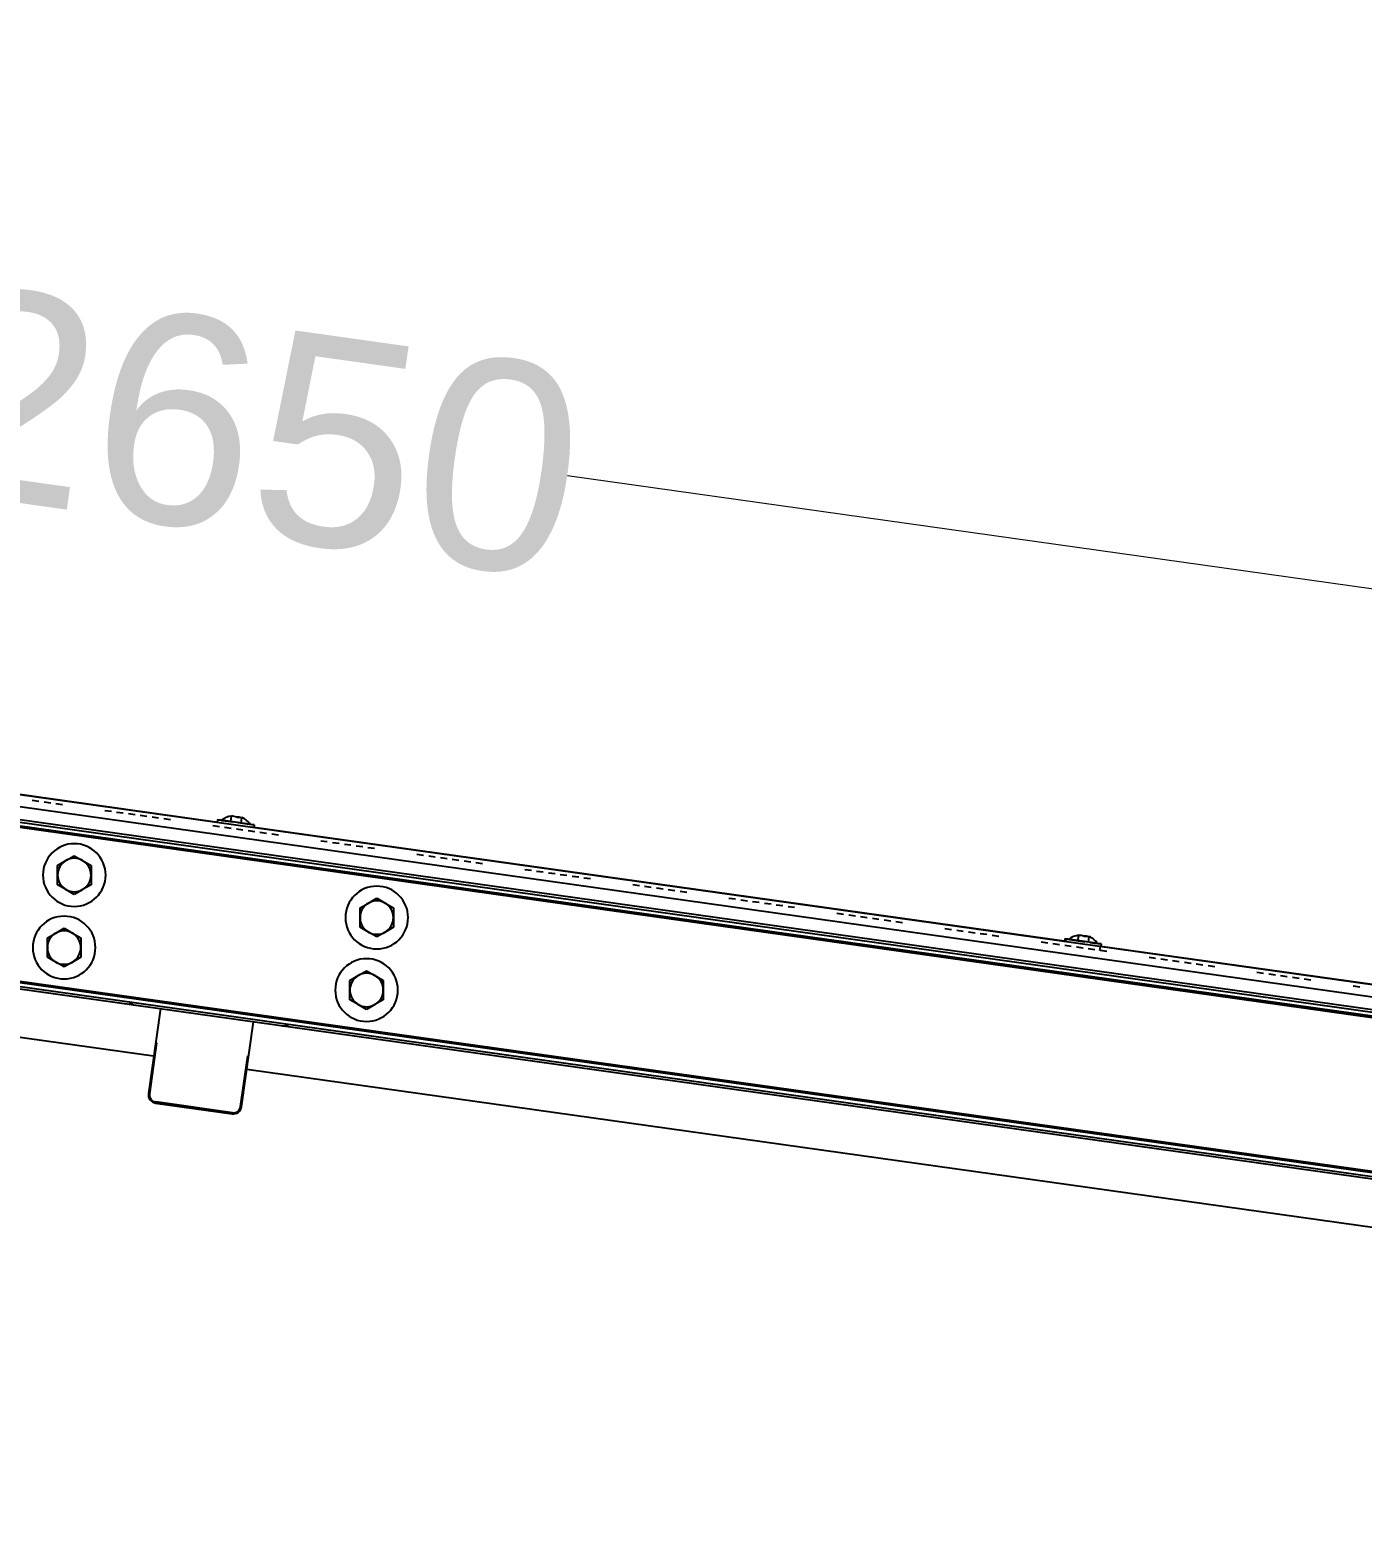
# Model space of a CAD drawing. Header units: millimetres. Extents: x 3109 to 13995, y 24552 to 39949.
# Drawn here: x 5485 to 6123, y 35281 to 35990 of the extents above; entities that cross this region are included whole.
import ezdxf

# ---------------------------------------------------------------- set-up
doc = ezdxf.new("R2010")
doc.units = ezdxf.units.MM
doc.header["$LTSCALE"] = 3
doc.layers.add('DomyÅ›lny', color=7, linetype='Continuous')
doc.styles.get("Standard").update_dxf_attribs({"font": 'arial.ttf'})
doc.dimstyles.new('MATEUSZ', dxfattribs={"dimtxt": 35, "dimasz": 16, "dimexe": 0.18, "dimexo": 0.0625, "dimgap": 0.09, "dimtad": 0, "dimdec": 0, "dimdsep": 46, "dimtxsty": 'Standard', "dimblk": 'DOT', "dimcen": 0.09, "dimse1": 1, "dimse2": 1, "dimadec": 0, "dimazin": 0, "dimtfac": 1, "dimtdec": 0, "dimtofl": 0, "dimtmove": 0, "dimatfit": 3, "dimfxl": 1, "dimtolj": 1, "dimtzin": 0, "dimlwd": 9, "dimlwe": 9, "dimarcsym": 0})

# ---------------------------------------------------------------- blocks, each defined once
blk = doc.blocks.new('_Dot')
at = {"color": 0, "linetype": 'ByBlock', "lineweight": -2}
blk.add_line((-0.5, 0), (-1, 0), dxfattribs=at)
at = {"color": 0, "linetype": 'ByBlock', "const_width": 0.5}
blk.add_lwpolyline([(-0.25, 0, 1), (0.25, 0, 1)], format="xyb", close=True, dxfattribs=at)
blk = doc.blocks.new('*D29')
at = {"color": 0, "lineweight": 9, "transparency": 16777216}
for start, end in [(340.87021, 2.82595), (279.17405, 301.12979)]:
    blk.add_arc((4551.57, 34184.71), 288.86, start, end, dxfattribs=at)
at = {"layer": 'Defpoints', "color": 0, "transparency": 16777216}
for p in [(4394.27, 35681.38), (6612.72, 34401.34), (4551.57, 34184.71), (4721.36, 33951.02), (4638.64, 33356.34)]:
    blk.add_point(p, dxfattribs=at)
at = {"color": 0, "lineweight": 9, "transparency": 16777216, "xscale": 16, "yscale": 16, "zscale": 16}
for p, rotation in [((4838.85, 34214.9), 94.41297339771745), ((4581.77, 33897.43), 187.5870266022825)]:
    blk.add_blockref('_Dot', p, dxfattribs=dict(at, rotation=rotation))
at = {"color": 0, "transparency": 16777216, "insert": (4776.06, 34002.92), "char_height": 100, "attachment_point": 5, "rotation": 51}
blk.add_mtext('\\A1;90°', dxfattribs=at)
blk = doc.blocks.new('*D30')
at = {"color": 0, "lineweight": 9, "transparency": 16777216}
for start, end in [(329.45443, 349.50127), (278.49873, 298.54557)]:
    blk.add_arc((4392.79, 35685.64), 366.91, start, end, dxfattribs=at)
at = {"layer": 'Defpoints', "color": 0, "transparency": 16777216}
for p in [(4469.01, 35674.93), (4401.08, 35606.73), (4583.59, 35372.25), (6672.2, 35365.29), (4637.61, 33356.34)]:
    blk.add_point(p, dxfattribs=at)
at = {"color": 0, "lineweight": 9, "transparency": 16777216, "xscale": 16, "yscale": 16, "zscale": 16}
for p, rotation in [((4756.13, 35634.58), 80.75063463596969), ((4431.14, 35320.75), 187.2493653640306)]:
    blk.add_blockref('_Dot', p, dxfattribs=dict(at, rotation=rotation))
at = {"color": 0, "transparency": 16777216, "insert": (4647.66, 35421.71), "char_height": 100, "attachment_point": 5, "rotation": 44}
blk.add_mtext('\\A1;76°', dxfattribs=at)
blk = doc.blocks.new('*D31')
at = {"color": 0, "lineweight": 9, "transparency": 16777216}
for start, end in [(174.47431, 201.63469), (232.36531, 259.52569)]:
    blk.add_arc((6747.74, 35354.68), 370.53, start, end, dxfattribs=at)
at = {"layer": 'Defpoints', "color": 0, "transparency": 16777216}
for p in [(4469.01, 35674.93), (6672.2, 35365.29), (6737.21, 35279.78), (6404.19, 35215.88), (6465.9, 33349.34)]:
    blk.add_point(p, dxfattribs=at)
at = {"color": 0, "lineweight": 9, "transparency": 16777216, "xscale": 16, "yscale": 16, "zscale": 16}
for p, rotation in [((6380.81, 35406.25), 83.23715371402146), ((6696.17, 34987.75), 350.7628462859789)]:
    blk.add_blockref('_Dot', p, dxfattribs=dict(at, rotation=rotation))
at = {"color": 0, "transparency": 16777216, "insert": (6451.82, 35131.69), "char_height": 100, "attachment_point": 5, "rotation": 307}
blk.add_mtext('\\A1;90°', dxfattribs=at)
blk = doc.blocks.new('*D33')
at = {"color": 0, "lineweight": 9, "transparency": 16777216}
for p, q in [((4297.74, 35979.98), (5445.38, 35818.69)), ((6890.27, 35615.62), (5742.63, 35776.91))]:
    blk.add_line(p, q, dxfattribs=at)
at = {"layer": 'Defpoints', "color": 0, "transparency": 16777216}
for p in [(4255.56, 35794.78), (6906.11, 35613.39), (6879.77, 35425.97)]:
    blk.add_point(p, dxfattribs=at)
at = {"color": 0, "lineweight": 9, "transparency": 16777216, "xscale": 16, "yscale": 16, "zscale": 16}
for p, rotation in [((4281.9, 35982.2), 172.0000000000003), ((6906.11, 35613.39), 352.0000000000002)]:
    blk.add_blockref('_Dot', p, dxfattribs=dict(at, rotation=rotation))
at = {"color": 0, "transparency": 16777216, "insert": (5594, 35797.8), "char_height": 100, "attachment_point": 5, "rotation": 352}
blk.add_mtext('\\A1;2650', dxfattribs=at)
blk = doc.blocks.new('*D34')
at = {"color": 0, "lineweight": 9, "transparency": 16777216}
for p, q in [((4270.17, 32724.1), (5416.74, 32724.1)), ((6863.77, 32724.1), (5717.19, 32724.1))]:
    blk.add_line(p, q, dxfattribs=at)
at = {"layer": 'Defpoints', "color": 0, "transparency": 16777216}
for p in [(4254.17, 35784.88), (6879.77, 35425.97), (6879.77, 32724.1)]:
    blk.add_point(p, dxfattribs=at)
at = {"color": 0, "lineweight": 9, "transparency": 16777216, "xscale": 16, "yscale": 16, "zscale": 16, "rotation": 180}
blk.add_blockref('_Dot', (4254.17, 32724.1), dxfattribs=at)
at = {"color": 0, "lineweight": 9, "transparency": 16777216, "xscale": 16, "yscale": 16, "zscale": 16}
blk.add_blockref('_Dot', (6879.77, 32724.1), dxfattribs=at)
at = {"color": 0, "transparency": 16777216, "insert": (5566.97, 32724.1), "char_height": 100, "attachment_point": 5}
blk.add_mtext('\\A1;2626', dxfattribs=at)
blk = doc.blocks.new('*D36')
at = {"color": 0, "lineweight": 9, "transparency": 16777216}
for p, q in [((4319.69, 32936.73), (5422.43, 32936.73)), ((6825.88, 32936.73), (5723.15, 32936.73))]:
    blk.add_line(p, q, dxfattribs=at)
at = {"layer": 'Defpoints', "color": 0, "transparency": 16777216}
for p in [(4303.69, 35777.81), (6841.88, 35421.2), (6841.88, 32936.73)]:
    blk.add_point(p, dxfattribs=at)
at = {"color": 0, "lineweight": 9, "transparency": 16777216, "xscale": 16, "yscale": 16, "zscale": 16, "rotation": 180}
blk.add_blockref('_Dot', (4303.69, 32936.73), dxfattribs=at)
at = {"color": 0, "lineweight": 9, "transparency": 16777216, "xscale": 16, "yscale": 16, "zscale": 16}
blk.add_blockref('_Dot', (6841.88, 32936.73), dxfattribs=at)
at = {"color": 0, "transparency": 16777216, "insert": (5572.79, 32936.73), "char_height": 100, "attachment_point": 5}
blk.add_mtext('\\A1;2538', dxfattribs=at)

msp = doc.modelspace()

# ---------------------------------------------------------------- linework, layer by layer
at = {"layer": 'DomyÅ›lny'}
for p, q in [((4329.26, 35786.44), (6838.6, 35433.78)), ((6837.78, 35427.94), (4328.44, 35780.61)), ((6757.71, 35433.03), (4405.08, 35763.67)), ((4479.47, 35752.18), (6685.15, 35442.19)), ((4482.73, 35749.22), (6679.49, 35440.49)), ((6678.49, 35441.13), (4483.47, 35749.62)), ((4393.95, 35684.45), (6746.58, 35353.81)), ((6672.2, 35365.29), (4469.01, 35674.93)), ((4473.17, 35676.34), (6668.19, 35367.85)), ((6668.94, 35368.25), (4473.43, 35676.81)), ((5575.45, 35611.3), (5186.72, 35665.93)), ((5544.78, 35499.48), (4660.59, 35623.75)), ((5489.9, 35621.3), (5486.74, 35621.75)), ((5495.55, 35620.51), (5492.39, 35620.96)), ((5501.2, 35619.72), (5498.03, 35620.16)), ((5524.57, 35616.43), (5521.41, 35616.88)), ((5530.22, 35615.64), (5527.06, 35616.08)), ((5535.87, 35614.84), (5532.7, 35615.29)), ((5541.51, 35614.05), (5538.35, 35614.5)), ((5547.16, 35613.26), (5544, 35613.7)), ((5581.63, 35611.64), (5581.98, 35614.18)), ((5586.58, 35610.95), (5586.93, 35613.48)), ((5552.81, 35612.46), (5549.64, 35612.91)), ((5576.19, 35609.18), (5573.02, 35609.62)), ((5575.27, 35611.33), (5575.44, 35612.51)), ((5581.83, 35608.38), (5578.67, 35608.83)), ((5587.48, 35607.59), (5584.32, 35608.04)), ((5593.13, 35606.8), (5589.96, 35607.24)), ((5981.12, 35554.29), (5591.6, 35609.03)), ((5592.77, 35610.08), (5592.6, 35608.89)), ((5598.77, 35606), (5595.61, 35606.45)), ((5604.42, 35605.21), (5601.26, 35605.65)), ((5627.8, 35601.92), (5624.64, 35602.37)), ((5633.45, 35601.13), (5630.28, 35601.57)), ((5639.09, 35600.34), (5635.93, 35600.78)), ((5644.74, 35599.54), (5641.58, 35599.99)), ((5650.39, 35598.75), (5647.22, 35599.19)), ((5506.84, 35595.34), (5506.84, 35594.1)), ((5673.77, 35595.46), (5670.6, 35595.91)), ((5679.41, 35594.67), (5676.25, 35595.11)), ((5685.06, 35593.88), (5681.9, 35594.32)), ((5690.71, 35593.08), (5687.54, 35593.53)), ((5696.35, 35592.29), (5693.19, 35592.73)), ((5702, 35591.5), (5698.84, 35591.94)), ((5725.38, 35588.21), (5722.21, 35588.65)), ((5731.02, 35587.42), (5727.86, 35587.86)), ((5736.67, 35586.62), (5733.51, 35587.07)), ((5742.32, 35585.83), (5739.16, 35586.27)), ((5747.97, 35585.04), (5744.8, 35585.48)), ((5753.61, 35584.24), (5750.45, 35584.69)), ((5776.99, 35580.96), (5773.83, 35581.4)), ((5782.64, 35580.16), (5779.47, 35580.61)), ((5788.28, 35579.37), (5785.12, 35579.81)), ((5793.93, 35578.58), (5790.77, 35579.02)), ((5799.58, 35577.78), (5796.41, 35578.23)), ((5651.42, 35575.02), (5651.42, 35573.78)), ((5822.96, 35574.5), (5819.79, 35574.94)), ((5828.6, 35573.7), (5825.44, 35574.15)), ((5834.25, 35572.91), (5831.09, 35573.35)), ((5839.9, 35572.12), (5836.73, 35572.56)), ((5845.54, 35571.32), (5842.38, 35571.77)), ((5851.19, 35570.53), (5848.03, 35570.97)), ((5874.57, 35567.24), (5871.41, 35567.69)), ((5880.22, 35566.45), (5877.05, 35566.89)), ((5885.86, 35565.66), (5882.7, 35566.1)), ((5891.51, 35564.86), (5888.35, 35565.31)), ((5897.16, 35564.07), (5893.99, 35564.51)), ((5902.8, 35563.27), (5899.64, 35563.72)), ((5501.97, 35560.68), (5501.97, 35559.44)), ((5926.18, 35559.99), (5923.02, 35560.43)), ((5931.83, 35559.2), (5928.67, 35559.64)), ((5937.48, 35558.4), (5934.31, 35558.85)), ((5943.12, 35557.61), (5939.96, 35558.05)), ((5948.77, 35556.81), (5945.61, 35557.26)), ((5986.64, 35554.72), (5987, 35557.26)), ((5972.15, 35553.53), (5968.98, 35553.97)), ((5977.79, 35552.74), (5974.63, 35553.18)), ((5983.44, 35551.94), (5980.28, 35552.39)), ((5980.29, 35554.4), (5980.46, 35555.59)), ((5989.09, 35551.15), (5985.92, 35551.59)), ((5994.73, 35550.35), (5991.57, 35550.8)), ((5991.6, 35554.03), (5991.95, 35556.56)), ((6385.9, 35497.4), (5996.37, 35552.14)), ((5997.22, 35552.03), (5996.94, 35550.05)), ((6000.38, 35549.56), (5997.22, 35550.01)), ((5997.79, 35553.16), (5997.62, 35551.97)), ((6023.76, 35546.28), (6020.6, 35546.72)), ((6029.41, 35545.48), (6026.24, 35545.93)), ((6035.05, 35544.69), (6031.89, 35545.13)), ((6040.7, 35543.89), (6037.54, 35544.34)), ((6046.35, 35543.1), (6043.18, 35543.55)), ((6051.99, 35542.31), (6048.83, 35542.75)), ((5646.55, 35540.36), (5646.55, 35539.13)), ((6075.37, 35539.02), (6072.21, 35539.47)), ((6081.02, 35538.23), (6077.86, 35538.67)), ((6086.67, 35537.43), (6083.5, 35537.88)), ((6092.31, 35536.64), (6089.15, 35537.09)), ((6097.96, 35535.85), (6094.8, 35536.29)), ((6121.34, 35532.56), (6118.18, 35533.01)), ((5547.98, 35522.26), (5542.27, 35481.66)), ((5586.84, 35475.39), (5592.54, 35515.99)), ((5546.18, 35505.85), (5542.77, 35481.59)), ((5542.77, 35481.59), (5546.18, 35505.85)), ((5586.34, 35475.46), (5589.75, 35499.72)), ((5589.75, 35499.72), (5586.34, 35475.46)), ((6473.53, 35368.95), (5589.34, 35493.22)), ((5545.68, 35477.14), (5582.32, 35471.99)), ((5545.75, 35477.63), (5582.39, 35472.48)), ((5582.39, 35472.48), (5545.75, 35477.63))]:
    msp.add_line(p, q, dxfattribs=at)
for points in [[(5584.46, 35613.83, 0), (5583.85, 35614, 0), (5583.23, 35614.12, 0), (5582.61, 35614.18, 0), (5581.98, 35614.18, 0)], [(5584.46, 35613.83, 0), (5585.08, 35613.83, 0), (5585.71, 35613.77, 0), (5586.33, 35613.65, 0), (5586.93, 35613.48, 0)], [(5586.93, 35613.48, 0), (5586.33, 35613.65, 0), (5585.71, 35613.77, 0), (5585.08, 35613.83, 0), (5584.46, 35613.83, 0)], [(5592.77, 35610.08, 0), (5592.77, 35610.08, 0), (5592.77, 35610.08, 0), (5592.77, 35610.08, 0), (5592.77, 35610.08, 0), (5592.77, 35610.08, 0), (5592.77, 35610.08, 0), (5592.77, 35610.08, 0), (5592.77, 35610.08, 0), (5592.77, 35610.08, 0), (5592.76, 35610.08, 0), (5592.76, 35610.08, 0), (5592.74, 35610.08, 0), (5592.66, 35610.09, 0), (5592.32, 35610.14, 0), (5590.88, 35610.34, 0), (5580.35, 35611.82, 0), (5575.45, 35612.51, 0), (5575.44, 35612.51, 0), (5575.44, 35612.51, 0), (5575.44, 35612.51, 0), (5575.44, 35612.51, 0), (5575.44, 35612.51, 0), (5575.44, 35612.51, 0), (5575.44, 35612.51, 0), (5575.44, 35612.51, 0), (5575.44, 35612.51, 0), (5575.44, 35612.51, 0), (5575.44, 35612.51, 0), (5575.44, 35612.51, 0), (5575.44, 35612.51, 0), (5575.44, 35612.51, 0), (5575.44, 35612.51, 0), (5575.44, 35612.51, 0), (5575.44, 35612.51, 0), (5575.46, 35612.51, 0), (5575.54, 35612.5, 0), (5575.88, 35612.45, 0), (5579.46, 35611.95, 0)], [(5591.03, 35610.32, 0), (5591.03, 35610.32, 0), (5591.03, 35610.32, 0), (5591.03, 35610.32, 0), (5591.03, 35610.32, 0), (5591.03, 35610.32, 0), (5591.03, 35610.32, 0), (5591.03, 35610.32, 0), (5591.03, 35610.32, 0), (5591.03, 35610.32, 0), (5591.03, 35610.32, 0), (5591.03, 35610.32, 0), (5591.01, 35610.33, 0), (5590.93, 35610.34, 0), (5590.61, 35610.38, 0), (5587.12, 35610.87, 0), (5578.19, 35612.13, 0), (5577.19, 35612.27, 0), (5577.17, 35612.27, 0), (5577.17, 35612.27, 0), (5577.17, 35612.27, 0), (5577.17, 35612.27, 0), (5577.17, 35612.27, 0), (5577.17, 35612.27, 0), (5577.17, 35612.27, 0), (5577.17, 35612.27, 0), (5577.17, 35612.27, 0), (5577.17, 35612.27, 0), (5577.17, 35612.27, 0), (5577.17, 35612.27, 0), (5577.17, 35612.27, 0), (5577.17, 35612.27, 0), (5577.17, 35612.27, 0), (5577.17, 35612.27, 0), (5577.17, 35612.27, 0), (5577.19, 35612.27, 0), (5577.27, 35612.26, 0), (5577.6, 35612.21, 0), (5578.96, 35612.02, 0), (5582.74, 35611.49, 0)], [(5585.11, 35611.16, 0), (5588.38, 35610.7, 0)], [(5588.38, 35610.7, 0), (5592.77, 35610.08, 0)], [(5498.84, 35590.72, 0), (5502.84, 35593.03, 0)], [(5502.84, 35593.03, 0), (5506.84, 35595.34, 0)], [(5506.84, 35595.34, 0), (5510.84, 35593.03, 0)], [(5510.84, 35593.03, 0), (5514.84, 35590.72, 0)], [(5498.84, 35586.1, 0), (5498.84, 35590.72, 0)], [(5498.84, 35581.49, 0), (5498.84, 35586.1, 0)], [(5514.84, 35590.72, 0), (5514.84, 35586.1, 0)], [(5514.84, 35586.1, 0), (5514.84, 35581.49, 0)], [(5502.84, 35579.18, 0), (5498.84, 35581.49, 0)], [(5506.84, 35576.87, 0), (5502.84, 35579.18, 0)], [(5510.84, 35579.18, 0), (5506.84, 35576.87, 0)], [(5514.84, 35581.49, 0), (5510.84, 35579.18, 0)], [(5643.42, 35570.4, 0), (5647.42, 35572.71, 0)], [(5647.42, 35572.71, 0), (5651.42, 35575.02, 0)], [(5651.42, 35575.02, 0), (5655.42, 35572.71, 0)], [(5655.42, 35572.71, 0), (5659.42, 35570.4, 0)], [(5643.42, 35565.78, 0), (5643.42, 35570.4, 0)], [(5643.42, 35561.17, 0), (5643.42, 35565.78, 0)], [(5659.42, 35570.4, 0), (5659.42, 35565.78, 0)], [(5659.42, 35565.78, 0), (5659.42, 35561.17, 0)], [(5493.97, 35556.06, 0), (5497.97, 35558.37, 0)], [(5497.97, 35558.37, 0), (5501.97, 35560.68, 0)], [(5501.97, 35560.68, 0), (5505.97, 35558.37, 0)], [(5505.97, 35558.37, 0), (5509.97, 35556.06, 0)], [(5647.42, 35558.86, 0), (5643.42, 35561.17, 0)], [(5651.42, 35556.55, 0), (5647.42, 35558.86, 0)], [(5655.42, 35558.86, 0), (5651.42, 35556.55, 0)], [(5659.42, 35561.17, 0), (5655.42, 35558.86, 0)], [(5989.48, 35556.91, 0), (5988.87, 35557.08, 0), (5988.25, 35557.19, 0), (5987.63, 35557.25, 0), (5987, 35557.26, 0)], [(5989.48, 35556.91, 0), (5990.1, 35556.91, 0), (5990.73, 35556.85, 0), (5991.35, 35556.73, 0), (5991.95, 35556.56, 0)], [(5991.95, 35556.56, 0), (5991.35, 35556.73, 0), (5990.73, 35556.85, 0), (5990.1, 35556.91, 0), (5989.48, 35556.91, 0)], [(5493.97, 35551.44, 0), (5493.97, 35556.06, 0)], [(5493.97, 35546.83, 0), (5493.97, 35551.44, 0)], [(5509.97, 35556.06, 0), (5509.97, 35551.44, 0)], [(5509.97, 35551.44, 0), (5509.97, 35546.83, 0)], [(5997.79, 35553.16, 0), (5997.79, 35553.16, 0), (5997.79, 35553.16, 0), (5997.79, 35553.16, 0), (5997.79, 35553.16, 0), (5997.79, 35553.16, 0), (5997.79, 35553.16, 0), (5997.79, 35553.16, 0), (5997.79, 35553.16, 0), (5997.78, 35553.16, 0), (5997.78, 35553.16, 0), (5997.78, 35553.16, 0), (5997.76, 35553.16, 0), (5997.66, 35553.17, 0), (5997.27, 35553.23, 0), (5993.06, 35553.82, 0), (5981.97, 35555.38, 0), (5980.53, 35555.58, 0), (5980.46, 35555.59, 0), (5980.46, 35555.59, 0), (5980.46, 35555.59, 0), (5980.46, 35555.59, 0), (5980.46, 35555.59, 0), (5980.46, 35555.59, 0), (5980.46, 35555.59, 0), (5980.46, 35555.59, 0), (5980.46, 35555.59, 0), (5980.46, 35555.59, 0), (5980.46, 35555.59, 0), (5980.46, 35555.59, 0), (5980.46, 35555.59, 0), (5980.46, 35555.59, 0), (5980.46, 35555.59, 0), (5980.46, 35555.59, 0), (5980.46, 35555.59, 0), (5980.46, 35555.59, 0), (5980.46, 35555.59, 0), (5980.49, 35555.59, 0), (5980.58, 35555.58, 0), (5980.97, 35555.52, 0), (5982.61, 35555.29, 0), (5986.72, 35554.71, 0)], [(5996.05, 35553.4, 0), (5996.05, 35553.4, 0), (5996.05, 35553.4, 0), (5996.05, 35553.4, 0), (5996.05, 35553.4, 0), (5996.05, 35553.4, 0), (5996.05, 35553.4, 0), (5996.05, 35553.4, 0), (5996.05, 35553.4, 0), (5996.05, 35553.4, 0), (5996.05, 35553.4, 0), (5996.05, 35553.4, 0), (5996.04, 35553.4, 0), (5996, 35553.41, 0), (5995.85, 35553.43, 0), (5995.2, 35553.52, 0), (5982.19, 35555.35, 0)], [(5986.72, 35554.71, 0), (5989.99, 35554.25, 0)], [(5992.36, 35553.92, 0), (5996.05, 35553.4, 0)], [(5994.74, 35553.59, 0), (5997.79, 35553.16, 0)], [(5497.97, 35544.52, 0), (5493.97, 35546.83, 0)], [(5501.97, 35542.21, 0), (5497.97, 35544.52, 0)], [(5505.97, 35544.52, 0), (5501.97, 35542.21, 0)], [(5509.97, 35546.83, 0), (5505.97, 35544.52, 0)], [(5638.55, 35535.74, 0), (5642.55, 35538.05, 0)], [(5638.55, 35531.13, 0), (5638.55, 35535.74, 0)], [(5642.55, 35538.05, 0), (5646.55, 35540.36, 0)], [(5646.55, 35540.36, 0), (5650.55, 35538.05, 0)], [(5650.55, 35538.05, 0), (5654.55, 35535.74, 0)], [(5654.55, 35535.74, 0), (5654.55, 35531.13, 0)], [(5638.55, 35526.51, 0), (5638.55, 35531.13, 0)], [(5654.55, 35531.13, 0), (5654.55, 35526.51, 0)], [(5642.55, 35524.2, 0), (5638.55, 35526.51, 0)], [(5646.55, 35521.89, 0), (5642.55, 35524.2, 0)], [(5650.55, 35524.2, 0), (5646.55, 35521.89, 0)], [(5654.55, 35526.51, 0), (5650.55, 35524.2, 0)]]:
    msp.add_polyline3d(points, dxfattribs=at)
msp.add_polyline3d([(5586.93, 35613.48, 0), (5586.95, 35613.59, 0)], close=True, dxfattribs=at)
for centre, radius, start, end in [((5583.17, 35604.7), 9.67, 96.98823, 128.39718), ((5583.17, 35604.7), 9.67, 35.60282, 67.01177), ((5506.84, 35586.1), 15, 0, 180), ((5506.84, 35586.1), 15, 0, 180), ((5506.84, 35586.1), 8, 119.99854, 180), ((5506.84, 35586.1), 8, 90, 119.99854), ((5506.84, 35586.1), 8, 60.00146, 90), ((5506.84, 35586.1), 8, 0, 60.00146), ((5506.84, 35586.1), 15, 180, 0), ((5506.84, 35586.1), 15, 180, 0), ((5506.84, 35586.1), 8, 180, 240.00146), ((5506.84, 35586.1), 8, 299.99854, 0), ((5506.84, 35586.1), 8, 240.00146, 299.99854), ((5651.42, 35565.78), 15, 0, 180), ((5651.42, 35565.78), 15, 0, 180), ((5651.42, 35565.78), 8, 119.99854, 180), ((5651.42, 35565.78), 8, 90, 119.99854), ((5651.42, 35565.78), 8, 60.00146, 90), ((5651.42, 35565.78), 8, 0, 60.00146), ((5501.97, 35551.44), 15, 0, 180), ((5501.97, 35551.44), 15, 0, 180), ((5651.42, 35565.78), 15, 180, 0), ((5651.42, 35565.78), 15, 180, 0), ((5651.42, 35565.78), 8, 180, 240.00146), ((5651.42, 35565.78), 8, 299.99854, 0), ((5501.97, 35551.44), 8, 119.99854, 180), ((5501.97, 35551.44), 8, 90, 119.99854), ((5501.97, 35551.44), 8, 60.00146, 90), ((5501.97, 35551.44), 8, 0, 60.00146), ((5651.42, 35565.78), 8, 240.00146, 299.99854), ((5988.19, 35547.77), 9.67, 96.98823, 128.39718), ((5988.19, 35547.77), 9.67, 35.60282, 67.01177), ((5501.97, 35551.44), 15, 180, 0), ((5501.97, 35551.44), 15, 180, 0), ((5501.97, 35551.44), 8, 180, 240.00146), ((5501.97, 35551.44), 8, 299.99854, 0), ((5501.97, 35551.44), 8, 240.00146, 299.99854), ((5646.55, 35531.13), 15, 0, 180), ((5646.55, 35531.13), 15, 0, 180), ((5646.55, 35531.13), 8, 119.99854, 180), ((5646.55, 35531.13), 8, 90, 119.99854), ((5646.55, 35531.13), 8, 60.00146, 90), ((5646.55, 35531.13), 8, 0, 60.00146), ((5646.55, 35531.13), 15, 180, 0), ((5646.55, 35531.13), 15, 180, 0), ((5646.55, 35531.13), 8, 180, 240.00146), ((5646.55, 35531.13), 8, 299.99854, 0), ((5536.6, 35528.4), 4.5, 220.97465, 262), ((5646.55, 35531.13), 8, 240.00146, 299.99854), ((5606.91, 35518.52), 4.5, 262, 301.44867), ((5546.24, 35481.1), 4, 172, 217), ((5546.24, 35481.1), 3.5, 172, 262), ((5546.24, 35481.1), 3.5, 172, 262), ((5546.24, 35481.1), 4, 217, 262), ((5582.88, 35475.95), 4, 262, 307), ((5582.88, 35475.95), 3.5, 262, 352), ((5582.88, 35475.95), 3.5, 262, 352), ((5582.88, 35475.95), 4, 307, 352)]:
    msp.add_arc(centre, radius, start, end, dxfattribs=at)

# ---------------------------------------------------------------- dimensions: what is measured, and where the dimension line sits
dim = msp.add_aligned_dim(p1=(4255.56, 35794.78), p2=(6879.77, 35425.97), distance=189.27, dimstyle='MATEUSZ', override={"dimtxt": 100})
dim.commit()
dim.dimension.update_dxf_attribs({"geometry": '*D33', "text_midpoint": (5594, 35797.8)})
for base, p1, p2, picture, middle in [((6879.77, 32724.1), (4254.17, 35784.88), (6879.77, 35425.97), '*D34', (5566.97, 32724.1)), ((6841.88, 32936.73), (4303.69, 35777.81), (6841.88, 35421.2), '*D36', (5572.79, 32936.73))]:
    dim = msp.add_linear_dim(base=base, p1=p1, p2=p2, dimstyle='MATEUSZ', override={"dimtxt": 100})
    dim.commit()
    dim.dimension.update_dxf_attribs({"geometry": picture, "text_midpoint": middle})
for base, line1, line2, picture, middle in [((4721.36, 33951.02), ((4638.64, 33356.34), (4394.27, 35681.38)), ((4551.57, 34184.71), (6612.72, 34401.34)), '*D29', (4776.06, 34002.92)), ((4583.59, 35372.25), ((6672.2, 35365.29), (4469.01, 35674.93)), ((4401.08, 35606.73), (4637.61, 33356.34)), '*D30', (4647.66, 35421.71)), ((6404.19, 35215.88), ((6465.9, 33349.34), (6737.21, 35279.78)), ((6672.2, 35365.29), (4469.01, 35674.93)), '*D31', (6451.82, 35131.69))]:
    dim = msp.add_angular_dim_2l(base=base, line1=line1, line2=line2, dimstyle='MATEUSZ', override={"dimtxt": 100})
    dim.commit()
    dim.dimension.update_dxf_attribs({"geometry": picture, "text_midpoint": middle})

doc.saveas('drawing.dxf')
